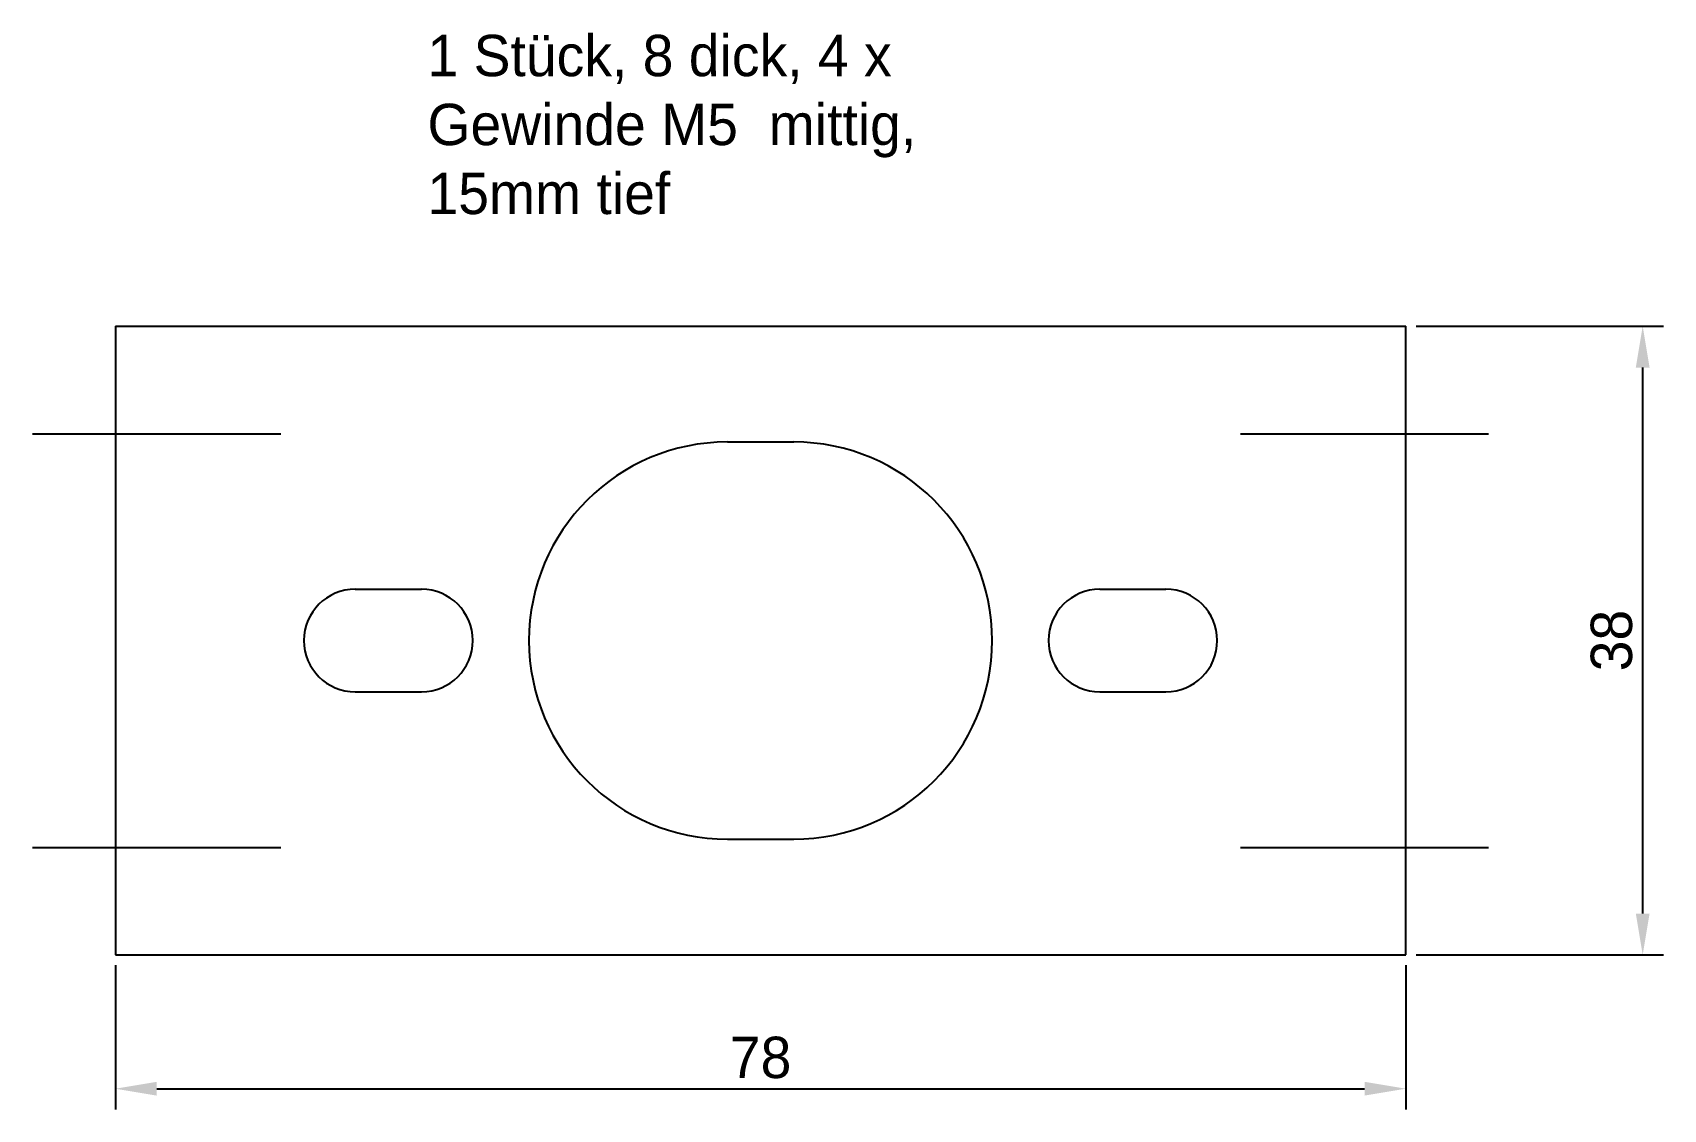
# Model space of a CAD drawing. Header units: millimetres. Extents: x 95 to 193.6, y 40.7 to 105.7.
import ezdxf

# ---------------------------------------------------------------- set-up
doc = ezdxf.new("R2010")
doc.units = ezdxf.units.MM
doc.dimstyles.new('ISO-25', dxfattribs={"dimtxt": 2.5, "dimasz": 2.5, "dimexe": 1.25, "dimexo": 0.625, "dimtad": 1, "dimtxsty": 'Standard', "dimcen": 2.5, "dimadec": 0, "dimazin": 0, "dimtfac": 1, "dimtmove": 0, "dimatfit": 3, "dimfxl": 0, "dimarcsym": 0})

# ---------------------------------------------------------------- blocks, each defined once
blk = doc.blocks.new('*D1')
at = {"color": 0, "lineweight": -2}
for p, q in [((100, 49.375), (100, 40.665)), ((178, 49.375), (178, 40.665)), ((102.5, 41.915), (175.5, 41.915))]:
    blk.add_line(p, q, dxfattribs=at)
at = {"color": 0}
for points in [[(102.5, 42.332), (102.5, 41.499), (100, 41.915)], [(175.5, 42.332), (175.5, 41.499), (178, 41.915)]]:
    blk.add_solid(points, dxfattribs=at)
at = {"layer": 'Defpoints', "color": 0}
for p in [(100, 50), (178, 50), (178, 41.915)]:
    blk.add_point(p, dxfattribs=at)
at = {"color": 0, "insert": (139, 43.79), "char_height": 2.5, "attachment_point": 5}
blk.add_mtext('78', dxfattribs=at)
blk = doc.blocks.new('*D2')
at = {"color": 0, "lineweight": -2}
for p, q in [((178.625, 88), (193.564, 88)), ((192.314, 52.5), (192.314, 85.5)), ((178.625, 50), (193.564, 50))]:
    blk.add_line(p, q, dxfattribs=at)
at = {"color": 0}
for points in [[(191.898, 85.5), (192.731, 85.5), (192.314, 88)], [(191.898, 52.5), (192.731, 52.5), (192.314, 50)]]:
    blk.add_solid(points, dxfattribs=at)
at = {"layer": 'Defpoints', "color": 0}
for p in [(178, 88), (192.314, 88), (178, 50)]:
    blk.add_point(p, dxfattribs=at)
at = {"color": 0, "insert": (190.439, 69), "char_height": 2.5, "attachment_point": 5, "rotation": 90}
blk.add_mtext('38', dxfattribs=at)

msp = doc.modelspace()

# ---------------------------------------------------------------- linework, layer by layer
for p, q in [((100, 88), (100, 50)), ((100, 88), (178, 88)), ((178, 50), (178, 88)), ((95, 81.5), (110, 81.5)), ((137, 81), (141, 81)), ((168, 81.5), (183, 81.5)), ((114.5, 72.1), (118.5, 72.1)), ((159.5, 72.1), (163.5, 72.1)), ((114.5, 65.9), (118.5, 65.9)), ((159.5, 65.9), (163.5, 65.9)), ((95, 56.5), (110, 56.5)), ((137, 57), (141, 57)), ((168, 56.5), (183, 56.5)), ((100, 50), (178, 50))]:
    msp.add_line(p, q)
for centre, radius, start, end in [((137, 69), 12, 90, 270), ((141, 69), 12, 270, 90), ((114.5, 69), 3.1, 90, 270), ((118.5, 69), 3.1, 270, 90), ((159.5, 69), 3.1, 90, 270), ((163.5, 69), 3.1, 270, 90)]:
    msp.add_arc(centre, radius, start, end)

# ---------------------------------------------------------------- texts
at = {"insert": (118.865, 105.608), "char_height": 2.5, "width": 37.1709, "attachment_point": 1}
msp.add_mtext('1 Stück, 8 dick, 4 x Gewinde M5  mittig, 15mm tief', dxfattribs=at)

# ---------------------------------------------------------------- dimensions: what is measured, and where the dimension line sits
dim = msp.add_linear_dim(base=(192.314, 88), p1=(178, 50), p2=(178, 88), angle=90, dimstyle='ISO-25')
dim.commit()
dim.dimension.update_dxf_attribs({"geometry": '*D2', "text_midpoint": (190.439, 69)})
dim = msp.add_linear_dim(base=(178, 41.915), p1=(100, 50), p2=(178, 50), dimstyle='ISO-25')
dim.commit()
dim.dimension.update_dxf_attribs({"geometry": '*D1', "text_midpoint": (139, 43.79)})

doc.saveas('drawing.dxf')
